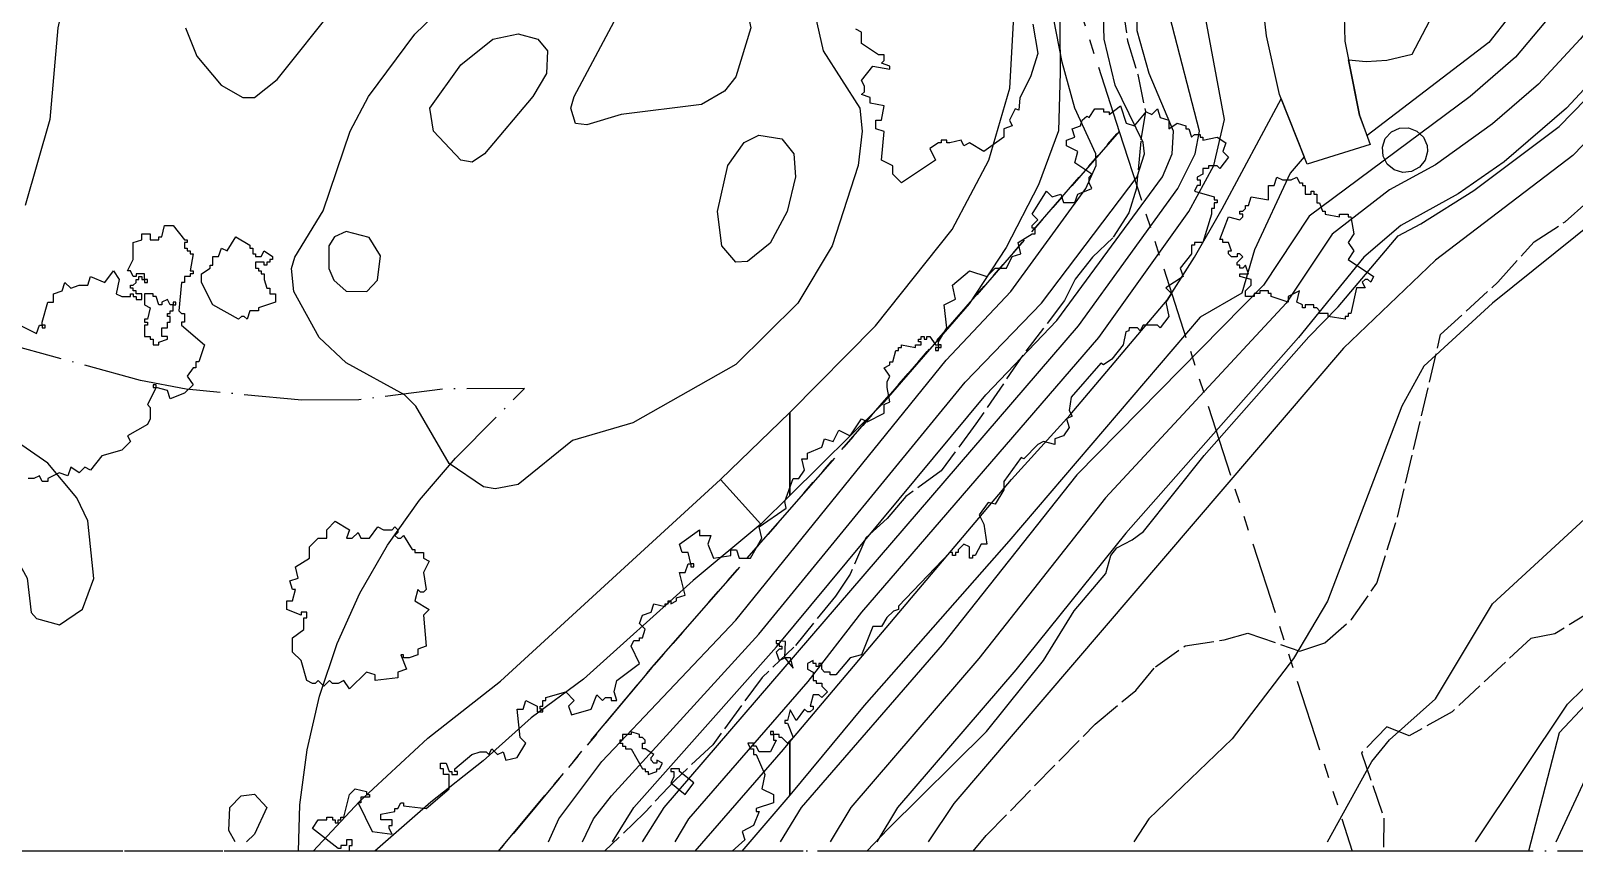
# Model space of a CAD drawing. Header units: metres. Extents: x -400 to 800, y -650 to 500.
# Drawn here: x 549.2 to 684.8, y -650 to -577.9 of the extents above; entities that cross this region are included whole.
import ezdxf

# ---------------------------------------------------------------- set-up
doc = ezdxf.new("R2010")
doc.units = ezdxf.units.M
doc.header["$LTSCALE"] = 2
for name, pattern in [('DASHDOT', [3.556, 2.54, -0.508, 0, -0.508]), ('DASHED', [1.524, 1.27, -0.254]), ('PHANTOM', [6.35, 3.175, -0.635, 0.635, -0.635, 0.635, -0.635])]:
    doc.linetypes.add(name, pattern=pattern)
for name, color, linetype in [('SITE-FLOOD-LIMIT', 5, 'DASHED'), ('SITE-PATH', 84, 'CONTINUOUS'), ('SITE-PROPERTY', 7, 'PHANTOM'), ('SITE-ROAD-GRAVEL', 32, 'CONTINUOUS'), ('SITE-ROAD-PAVED', 7, 'CONTINUOUS'), ('SITE-SETBACK-WATER', 1, 'DASHDOT'), ('SITE-TREE-CANOPY', 94, 'CONTINUOUS'), ('SITE-WATER-EDGE', 5, 'CONTINUOUS'), ('TOPO-CONTOUR-MAJOR', 8, 'CONTINUOUS'), ('TOPO-CONTOUR-MINOR', 9, 'CONTINUOUS')]:
    doc.layers.add(name, color=color, linetype=linetype)

msp = doc.modelspace()

# ---------------------------------------------------------------- linework, layer by layer
at = {"layer": 'SITE-FLOOD-LIMIT'}
for points in [[(645.09, -575.56), (645.55, -578.77), (646.46, -581.73), (647.12, -584.99), (646.71, -587.59), (646.35, -591.72), (645.68, -593.91), (644.26, -596.1), (642.48, -597.79), (640.95, -599.72), (640.03, -601.61), (636.36, -606.4), (632.23, -612.46), (629.18, -616.59), (626.07, -618.83), (624.44, -620.77), (622.56, -622.45), (621.18, -625.66), (619.9, -627.6), (616.24, -632.08), (613.44, -634.73), (609.1, -640.65), (605.79, -643.76), (603.09, -646.66), (599.58, -650), (477.58, -650)], [(686.52, -628.79), (683.1, -630.9), (680.99, -631.32), (674.07, -637.75), (670.31, -639.88), (668.35, -639.08), (666.13, -641.35), (668.08, -647.11), (668.05, -650), (631.98, -650), (633.13, -648.63), (642.72, -638.83), (646.29, -635.87), (648, -633.8), (650.63, -631.95), (654.04, -631.43), (656.13, -630.84), (660.71, -632.42), (662.88, -631.69), (665.24, -629.65), (667.47, -626.44), (669.29, -620.64), (673.07, -604.6), (678.11, -599.98), (681.29, -596.45), (684.02, -594.68), (691.14, -588.31)]]:
    msp.add_lwpolyline(points, dxfattribs=at)
at = {"layer": 'SITE-PATH'}
msp.add_lwpolyline([(685.84, -568.58), (682.7, -572.7), (679.15, -576.59), (677.3, -578.92), (666.6, -587.11), (665.93, -585.32), (664.96, -580.46), (666.53, -580.6), (668.35, -580.47), (670.56, -579.95), (672.09, -577.05), (676.04, -574.91), (677.01, -574.16), (684.31, -565.21), (694.8, -553.35)], dxfattribs=at)
for points in [[(659.86, -590.42), (656.7, -597.15), (655.6, -600.97), (651.95, -603.07), (635.12, -622.75), (622.42, -637.19), (615.87, -645.07), (615.87, -640.39), (635.35, -617.34), (640.52, -611.66), (649.03, -601.59), (651.45, -597.81), (653.88, -593.56), (659.05, -583.89), (661.08, -588.98)], [(578.05, -645.64), (584.07, -640.06), (590.44, -635.05), (609.78, -617.33), (613.34, -621.26), (607.37, -626.2), (597.76, -634.88), (593.14, -638.29), (588.93, -642.07), (584.32, -645.71), (579.42, -650), (573.98, -650)], [(615.31, -641.07), (615.87, -640.39), (615.87, -645.07), (611.66, -650), (607.56, -650)]]:
    msp.add_lwpolyline(points, close=True, dxfattribs=at)
at = {"layer": 'SITE-PROPERTY'}
msp.add_lwpolyline([(800, -23.13), (800, -257.7), (764.39, -360.02), (733.33, -449.51), (730.57, -456.85), (727.43, -464.03), (723.91, -471.03), (720.04, -477.85), (715.81, -484.46), (711.23, -490.83), (706.34, -496.95), (701.12, -502.81), (639.08, -569.01), (644.82, -586.74), (603.76, -633.86), (590.29, -650), (355.33, -650)], dxfattribs=at)
msp.add_lwpolyline([(603.76, -633.86), (644.82, -586.74), (665.31, -650), (590.29, -650)], close=True, dxfattribs=at)
at = {"layer": 'SITE-ROAD-GRAVEL'}
msp.add_lwpolyline([(639.58, -573.47), (639.63, -581.57), (639.49, -586.68), (637.72, -591.45), (634.88, -596.94), (631.63, -601.91), (623.94, -610.79), (615.88, -618.74), (615.89, -611.46), (623.41, -603.84), (630.14, -595.36), (633.36, -589.27), (635.21, -582.95), (635.99, -568.72)], dxfattribs=at)
msp.add_lwpolyline([(613.34, -621.26), (609.78, -617.33), (615.89, -611.46), (615.88, -618.74)], close=True, dxfattribs=at)
at = {"layer": 'SITE-ROAD-PAVED'}
msp.add_lwpolyline([(688.5, -539.7), (672.61, -558.47), (669.93, -562.28), (667.58, -565.99), (665.77, -570.15), (664.97, -573.32), (664.58, -576.58), (664.64, -578.8), (665.93, -585.32), (666.89, -587.89), (661.33, -589.61), (658.9, -583.49), (657.76, -578.34), (657.38, -574.98), (657.62, -572.27), (658.48, -568.64), (659.94, -564.68), (662.22, -560.28), (664.41, -556.5), (670.18, -549.78), (677.14, -542.39), (679.8, -538.64), (690.99, -525.52)], dxfattribs=at)
at = {"layer": 'SITE-SETBACK-WATER'}
msp.add_lwpolyline([(738.91, -650), (572.69, -650), (572.83, -645.92), (573.46, -641.1), (574.56, -636.37), (576.11, -631.76), (578.1, -627.33), (580.51, -623.11), (583.32, -619.15), (586.5, -615.47), (592.56, -609.33), (585.35, -609.39), (578, -610.33), (572.99, -610.38), (562.82, -609.39), (558.81, -608.64), (543.35, -604.41)], dxfattribs=at)
at = {"layer": 'SITE-TREE-CANOPY'}
for points in [[(637.24, -577.33), (637.67, -579.89), (637.03, -581.96), (636.08, -583.79), (635.99, -584.87), (635.68, -584.76), (635.18, -585.75), (635.43, -586.25), (634.68, -586.51), (634.68, -587.25), (632.93, -588.51), (631.68, -587.75), (631.18, -588.01), (630.93, -587.51), (629.93, -587.75), (629.68, -587.75), (629.68, -587.51), (629.18, -587.51), (629.18, -587.75), (628.93, -587.75), (628.18, -588.25), (628.68, -589.26), (625.68, -591.26), (624.93, -590.5), (624.93, -589.76), (623.93, -589.26), (624.18, -586.75), (623.43, -586.51), (623.43, -585.75), (623.93, -585.75), (624.18, -584.51), (622.93, -584.26), (622.93, -583.76), (622.18, -583.5), (622.43, -583.26), (622.43, -582.76), (622.18, -582.26), (623.18, -581), (624.68, -581.26), (624.68, -581), (623.93, -580.76), (624.18, -580.5), (624.18, -580.01), (623.68, -580.01), (622.18, -579.01), (622.18, -578.01), (621.68, -577.75)], [(547.68, -603.5), (549.68, -604.5), (549.93, -603.76), (550.18, -603.76), (550.18, -603.5), (550.68, -601.76), (551.18, -601.76), (551.18, -601.01), (551.93, -600.76), (552.18, -600.01), (552.68, -600.51), (553.43, -600.26), (554.18, -600.26), (554.43, -599.51), (555.68, -600.01), (556.43, -599.01), (556.93, -599.75), (556.68, -601.01), (557.18, -601.26), (557.93, -601.26), (557.93, -601.01), (558.18, -601.01), (558.18, -601.26), (558.43, -601.26), (558.43, -601.51), (558.93, -601.51), (558.93, -601.01), (558.43, -601.01), (558.43, -600.76), (558.18, -600.76), (558.18, -600.51), (557.93, -600.51), (557.93, -600.26), (558.18, -600.26), (558.43, -600.01), (558.43, -599.75), (558.68, -599.75), (558.68, -599.51), (558.93, -599.51), (558.93, -599.75), (559.18, -599.75), (559.18, -599.25), (558.43, -599.25), (558.43, -599.51), (558.18, -599.51), (557.93, -599.01), (557.68, -599.01), (558.18, -598.01), (558.18, -596.51), (558.93, -596.26), (558.93, -595.76), (559.68, -595.76), (559.68, -596.26), (560.43, -596.26), (560.43, -596.01), (560.68, -596.01), (560.93, -595.01), (561.68, -595.01), (562.68, -596.26), (562.93, -596.26), (562.93, -596.51), (562.68, -596.51), (562.68, -597.01), (562.93, -597.01), (562.93, -597.25), (563.18, -597.25), (563.18, -597.51), (563.43, -597.51), (563.18, -599.01), (563.43, -599.01), (563.43, -599.25), (563.18, -599.25), (563.18, -599.51), (562.68, -599.51), (562.68, -600.01), (562.43, -600.01), (562.18, -602.5), (562.43, -602.76), (562.68, -602.76), (562.68, -603.5), (562.43, -603.5), (562.43, -603.76), (564.43, -605.51), (563.93, -607.01), (563.68, -607.01), (563.68, -607.51), (563.43, -607.51), (562.93, -608.25), (563.43, -609.01), (562.68, -609.76), (561.43, -610.26), (561.18, -609.51), (560.18, -609.25), (559.43, -610.76), (559.68, -611.01), (559.68, -612), (559.43, -612.5), (557.68, -613.5), (557.93, -614), (557.18, -614.76), (555.43, -615.26), (554.43, -616.51), (553.93, -616.26), (553.43, -616.75), (552.68, -616.26), (552.43, -617.01), (551.68, -616.75), (550.68, -617.25), (550.68, -617.51), (550.18, -617.51), (549.93, -617.01), (549.43, -617.25), (548.93, -617.25)]]:
    msp.add_lwpolyline(points, dxfattribs=at)
for points in [[(614.43, -640), (614.43, -640.26), (614.68, -640.26), (614.18, -641.26), (613.18, -641.26), (612.93, -640.76), (612.68, -640.76), (612.68, -640.5), (612.18, -640.5), (612.43, -641), (612.68, -641), (612.68, -641.5), (612.93, -641.5), (613.68, -643.26), (613.43, -644.51), (614.43, -645.01), (614.43, -645.75), (612.93, -646.25), (612.93, -646.51), (613.18, -646.51), (612.68, -647.76), (611.68, -648.26), (611.93, -649.01), (610.8, -650), (577.18, -650), (577.18, -649.51), (577.43, -649.51), (577.43, -649.01), (576.93, -649.01), (576.93, -649.51), (576.43, -649.51), (576.43, -649.76), (576.18, -649.76), (573.93, -648.01), (574.43, -647.25), (575.18, -647.25), (575.18, -647.01), (575.68, -647.01), (575.68, -647.25), (575.93, -647.25), (575.93, -647.51), (576.18, -647.51), (576.18, -647.25), (576.43, -647.25), (576.43, -647.01), (576.68, -647.01), (577.18, -645.01), (577.68, -644.51), (578.68, -644.76), (578.68, -645.01), (578.93, -645.01), (578.93, -645.25), (578.18, -645.25), (578.18, -645.75), (577.93, -645.75), (579.18, -648.26), (580.93, -648.51), (580.68, -648.01), (580.68, -647.75), (580.93, -647.75), (580.93, -647.25), (579.93, -647.25), (579.93, -646.75), (581.18, -646.51), (581.18, -646.25), (581.43, -646.25), (581.68, -645.75), (581.93, -645.75), (581.93, -646.01), (583.93, -646.25), (585.93, -644.51), (585.93, -643.26), (585.43, -643.26), (585.43, -642.76), (585.18, -642.76), (585.18, -642.26), (585.68, -642.26), (585.93, -643), (586.18, -643), (586.18, -643.26), (586.68, -643.26), (586.68, -643), (586.43, -643), (586.43, -642.76), (587.93, -641.5), (588.68, -641.26), (589.18, -641.26), (589.43, -641.5), (589.68, -641), (590.18, -641.5), (590.68, -641.26), (590.93, -642), (591.93, -641.76), (592.68, -640.5), (592.18, -640), (591.93, -637.51), (592.43, -637.51), (592.68, -636.75), (593.68, -637.25), (593.68, -637.75), (594.18, -637.75), (594.18, -637.51), (593.93, -637.51), (593.93, -637.25), (594.18, -637.25), (594.18, -636.75), (594.43, -636.75), (594.43, -636.51), (596.18, -636.01), (596.93, -636.75), (596.43, -637.25), (596.68, -638.01), (598.43, -637.51), (598.93, -636.25), (599.43, -636.75), (599.68, -636.51), (600.18, -636.51), (600.18, -636.75), (600.68, -636.75), (600.43, -636.01), (600.68, -635.01), (602.68, -633.51), (601.93, -632), (602.18, -631.5), (602.68, -631.5), (602.68, -631.26), (602.93, -631.26), (603.18, -630.5), (602.68, -630), (602.93, -629.26), (603.68, -629.01), (603.93, -628.26), (604.93, -628.51), (604.93, -628.26), (605.18, -628.26), (605.18, -628.01), (605.43, -628.01), (605.43, -628.26), (605.93, -628.01), (605.93, -627.75), (606.68, -627.51), (606.18, -625.51), (606.68, -625.51), (606.93, -624.76), (607.18, -624.76), (606.93, -623.76), (606.43, -623.76), (606.18, -623.01), (607.93, -621.76), (607.93, -622.26), (608.93, -622.26), (608.68, -623.01), (609.18, -624.26), (610.68, -624.01), (610.68, -623.51), (611.18, -623.51), (611.43, -624.26), (612.43, -624.26), (613.43, -622.5), (613.18, -621.5), (615.55, -619.85), (615.43, -619.26), (616.18, -617.25), (616.68, -617.25), (617.18, -616.51), (616.93, -615.51), (617.43, -615.51), (617.43, -615.01), (618.68, -614.51), (618.93, -613.76), (619.68, -614.01), (620.18, -613.01), (621.18, -613.51), (622.18, -612), (622.68, -612.26), (624.18, -611.5), (624.18, -610.76), (624.68, -610.5), (624.43, -609.26), (624.43, -608.76), (624.68, -608.26), (624.18, -607.51), (624.68, -607.25), (624.68, -607.01), (624.93, -607.01), (625.18, -606.01), (625.43, -606.01), (625.43, -605.75), (625.68, -605.75), (625.68, -605.51), (626.93, -605.75), (626.93, -605.51), (627.43, -605.51), (627.43, -605.25), (627.18, -605.25), (627.18, -605.01), (627.43, -605.01), (627.43, -604.76), (627.68, -604.76), (627.68, -605.01), (627.93, -605.01), (627.93, -604.76), (628.18, -604.76), (628.68, -605.51), (628.93, -605.51), (628.93, -605.25), (629.68, -604.01), (629.43, -602), (630.43, -601.5), (630.18, -600.26), (631.68, -599.01), (633.18, -599.51), (633.93, -598.76), (634.93, -598.76), (635.43, -597.75), (636.18, -597.51), (635.93, -596.51), (637.18, -595.75), (637.43, -595.75), (637.43, -595.25), (637.18, -595.25), (637.18, -595.01), (637.68, -594.51), (637.18, -594.01), (638.43, -592), (638.93, -592.5), (639.68, -592.26), (639.93, -593), (640.93, -593), (641.18, -592.26), (642.43, -591.76), (642.18, -591.26), (642.18, -590.76), (642.43, -590.5), (640.93, -589.51), (641.18, -588.51), (640.18, -588.01), (640.18, -587.51), (640.93, -587.25), (640.68, -586.51), (641.43, -586.25), (641.56, -585.75), (641.97, -585.4), (642.18, -585.51), (642.68, -584.76), (643.43, -584.76), (643.43, -585.01), (643.93, -585.01), (643.93, -585.25), (644.93, -584.51), (645.43, -586.01), (646.18, -586.25), (647.18, -585.01), (647.68, -585.25), (648.18, -584.76), (648.43, -585.51), (649.18, -585.75), (649.18, -586.51), (649.93, -586.01), (650.68, -586.25), (650.68, -586.51), (650.93, -586.51), (651.18, -587.25), (651.43, -587.01), (651.93, -587.01), (651.93, -587.25), (652.18, -587.25), (652.18, -587.51), (653.43, -587.25), (654.18, -587.75), (653.93, -588.51), (654.43, -589.01), (653.68, -590), (653.43, -589.76), (652.68, -589.76), (652.68, -590), (652.18, -590), (652.18, -590.5), (651.68, -590.76), (651.68, -591), (651.93, -591), (651.93, -591.5), (651.68, -591.5), (651.43, -592), (653.18, -592.5), (653.18, -592.76), (653.43, -592.76), (653.43, -593.01), (653.18, -593.01), (653.18, -593.51), (652.93, -593.51), (652.93, -594.01), (652.18, -596.51), (651.43, -596.51), (651.43, -596.75), (651.18, -596.75), (651.18, -597.51), (650.18, -598.76), (650.43, -599.51), (648.93, -600.5), (649.43, -601), (648.93, -601.76), (649.18, -603.01), (648.43, -604.01), (648.18, -603.76), (646.93, -603.76), (646.68, -604.26), (646.43, -604.01), (645.7, -604.01), (645.68, -604.26), (645.41, -604.37), (645.18, -605.51), (644.18, -606.75), (643.43, -607.25), (643.2, -607.11), (640.59, -610.1), (640.43, -611.26), (640.68, -611.76), (640.18, -612), (640.43, -612.76), (639.93, -613.51), (639.18, -613.76), (639.18, -614.26), (638.18, -614.01), (637.68, -614.26), (636.43, -615.51), (636.21, -615.4), (634.68, -617.51), (634.68, -618.26), (633.93, -619.5), (633.32, -619.36), (632.52, -620.44), (632.93, -621.26), (633.18, -623.01), (632.68, -623.01), (632.18, -624.01), (631.93, -624.01), (631.93, -624.26), (631.68, -624.26), (631.68, -623.26), (631.18, -623.01), (630.68, -623.51), (630.68, -623.76), (630.43, -623.76), (630.43, -624.01), (630.18, -624.01), (630.18, -623.76), (629.94, -623.76), (625.43, -628.47), (625.43, -628.76), (624.98, -628.91), (624.41, -629.46), (623.93, -630.26), (623.18, -630.26), (622.18, -632.76), (621.18, -633.01), (619.93, -634.51), (619.43, -634.51), (619.43, -634.26), (618.93, -634.26), (618.68, -634.01), (618.68, -633.51), (618.43, -633.51), (618.43, -633.76), (618.18, -633.76), (618.18, -633.51), (617.93, -633.51), (617.93, -633.26), (617.43, -633.51), (617.43, -634.01), (617.93, -634.26), (617.93, -635.01), (618.18, -635.01), (618.18, -635.25), (618.68, -635.25), (618.68, -635.51), (619.18, -636.01), (618.68, -636.51), (618.43, -636.25), (617.93, -636.25), (617.68, -637.25), (617.93, -637.25), (617.93, -637.51), (617.68, -637.76), (617.43, -637.76), (617.18, -637.51), (616.43, -638.51), (615.9, -637.59), (615.68, -638.51), (615.43, -638.51), (615.43, -638.76), (615.68, -638.76), (616.18, -640), (615.68, -640.5), (615.18, -640), (614.93, -640), (614.93, -639.76), (614.43, -639.76)], [(671.91, -588.51), (671.71, -589.27), (671.22, -589.89), (670.52, -590.28), (669.74, -590.36), (668.98, -590.12), (668.37, -589.62), (668.01, -588.91), (667.95, -588.12), (668.21, -587.38), (668.75, -586.79), (669.46, -586.45), (670.26, -586.42), (670.99, -586.71), (671.57, -587.25), (671.88, -587.99)], [(660.68, -591.26), (660.93, -591.26), (660.93, -591.5), (661.18, -591.5), (661.18, -592.26), (661.68, -592.26), (661.68, -592), (661.93, -592), (661.93, -592.26), (662.18, -592.26), (662.18, -593.01), (662.43, -593.01), (662.68, -593.76), (662.93, -593.76), (662.93, -594.01), (664.18, -594.26), (664.18, -594.01), (664.93, -594.01), (664.93, -594.26), (665.18, -594.26), (665.43, -595.75), (664.93, -596.51), (665.43, -597.25), (664.93, -598.01), (667.18, -599.5), (666.93, -600), (666.68, -599.76), (666.43, -599.76), (666.18, -600), (666.43, -600.5), (665.68, -600.5), (665.18, -602.76), (664.93, -602.76), (664.93, -603.01), (664.68, -603.01), (664.68, -603.26), (663.18, -603.01), (663.18, -602.76), (662.43, -602.76), (662.43, -602.51), (662.18, -602.26), (661.93, -602.26), (661.93, -602), (661.18, -602), (661.18, -602.26), (660.93, -602.26), (660.93, -602), (660.43, -601.76), (660.68, -600.76), (659.68, -601.26), (659.68, -601.76), (658.18, -601.26), (658.18, -601), (657.93, -601), (657.93, -600.76), (657.18, -600.76), (657.18, -601), (656.68, -601), (656.68, -601.26), (655.93, -601.26), (655.93, -600.76), (656.43, -600.26), (656.43, -599.76), (655.43, -599.5), (655.43, -599.26), (656.18, -599.26), (655.93, -598.51), (655.68, -598.76), (655.43, -598.76), (655.43, -598.51), (655.18, -598.51), (655.18, -598.26), (655.68, -597.76), (655.43, -597.51), (655.18, -597.51), (655.18, -597.76), (654.68, -597.76), (654.43, -597.51), (654.43, -597.25), (654.68, -597.25), (654.43, -596.51), (653.93, -596.51), (653.93, -596.25), (653.68, -596.25), (654.43, -594.26), (655.43, -594.51), (655.68, -594.26), (655.68, -594.01), (655.43, -594.01), (655.43, -593.76), (655.68, -593.76), (655.93, -593.51), (655.93, -593.26), (656.18, -593.26), (656.43, -592.5), (657.93, -592.76), (657.93, -591.5), (658.43, -591.5), (658.68, -590.76), (659.18, -591), (659.93, -591), (660.43, -590.76)], [(568.43, -597.01), (568.68, -597.01), (568.68, -597.51), (568.93, -597.51), (568.93, -597.75), (569.43, -597.75), (569.68, -597.25), (570.43, -597.75), (570.43, -598.01), (570.18, -598.01), (570.18, -598.25), (569.93, -598.25), (569.93, -598.51), (569.68, -598.51), (569.68, -598.25), (568.93, -598.25), (568.93, -598.75), (569.18, -598.75), (569.18, -599.01), (569.43, -599.01), (569.43, -599.25), (569.68, -599.25), (569.68, -599.76), (569.93, -600.51), (570.18, -600.51), (570.18, -601.01), (570.68, -601.01), (570.68, -601.76), (569.18, -602.26), (569.18, -602.5), (568.43, -602.5), (568.18, -603.26), (567.93, -603), (567.68, -603), (567.43, -603.26), (565.18, -602), (564.18, -600.01), (564.18, -599.25), (564.93, -598.75), (564.93, -598.51), (565.18, -598.51), (565.18, -597.75), (565.68, -597.75), (565.93, -597.01), (566.43, -597.25), (567.18, -596.01), (568.43, -596.75)], [(559.18, -600.01), (559.43, -600.01), (559.43, -599.75), (559.18, -599.75)], [(561.43, -602), (561.18, -601.51), (560.68, -601.76), (560.68, -602), (560.43, -602), (560.18, -601.26), (559.93, -601.26), (559.93, -601.01), (559.18, -601.01), (559.18, -602), (559.68, -602.26), (559.43, -603.26), (559.18, -603.26), (559.18, -603.5), (559.43, -603.5), (559.43, -603.76), (559.18, -603.76), (559.18, -604.76), (559.68, -604.76), (559.68, -605.01), (559.93, -605.01), (559.93, -605.51), (560.43, -605.51), (560.43, -605.26), (561.18, -605.01), (561.18, -604.76), (560.68, -604.76), (560.68, -604), (561.18, -604), (561.18, -603.5), (561.43, -603.5), (561.43, -603), (561.18, -603), (561.18, -602.76), (561.43, -602.76), (561.43, -602.5), (561.68, -602.5), (561.68, -602)], [(561.93, -602), (561.93, -601.76), (561.68, -601.76), (561.68, -602)], [(550.18, -604), (550.43, -604), (550.43, -603.76), (550.18, -603.76)], [(628.68, -605.75), (628.68, -606.01), (628.93, -606.01), (628.93, -605.75)], [(628.93, -605.75), (629.18, -605.75), (629.18, -605.51), (628.93, -605.51)], [(560.18, -609.01), (559.93, -609.01), (559.93, -609.25), (560.18, -609.25)], [(576.93, -622.5), (577.43, -622.5), (577.93, -622), (578.18, -622.5), (578.93, -622.5), (579.68, -621.5), (580.18, -621.76), (580.93, -621.76), (581.18, -621.5), (581.43, -621.76), (581.43, -622), (581.18, -622.26), (581.43, -622.5), (581.68, -622.5), (581.93, -622.26), (582.68, -623.5), (582.93, -623.5), (582.93, -623.76), (583.68, -623.76), (583.68, -624.26), (584.18, -624.51), (583.68, -625.51), (583.93, -627.01), (583.68, -627.25), (583.43, -627.25), (583.18, -627.01), (582.93, -628.01), (584.18, -628.76), (583.68, -629.26), (583.93, -632), (583.18, -632.26), (583.18, -632.76), (582.43, -633), (581.93, -633), (581.93, -632.76), (581.68, -632.76), (582.18, -634.01), (581.43, -634.26), (581.43, -634.76), (579.43, -635.01), (579.43, -634.51), (578.68, -634.26), (577.18, -635.75), (576.68, -635.01), (576.18, -635.26), (575.68, -635.26), (575.43, -635.01), (574.93, -635.51), (574.43, -635.01), (574.18, -635.26), (573.93, -635.26), (573.43, -635.01), (572.93, -633.26), (572.18, -632.5), (572.18, -631.26), (573.18, -630.51), (573.18, -629.51), (573.43, -629.51), (573.43, -629.01), (572.93, -629.01), (572.93, -629.26), (571.68, -628.75), (571.68, -628.01), (572.18, -628.01), (572.43, -627.01), (572.18, -627.01), (571.93, -626.25), (572.68, -626.01), (572.43, -625.01), (573.68, -624.26), (573.68, -623.26), (574.43, -622.5), (575.18, -622.5), (575.18, -621.76), (575.93, -621), (577.18, -621.76)], [(607.18, -625.01), (607.43, -625.01), (607.43, -624.76), (607.18, -624.76)], [(615.5, -631.57), (614.68, -631.5), (614.68, -631.76), (614.93, -631.76), (614.93, -632), (615.18, -632), (615.18, -632.26), (614.93, -632.26), (614.68, -632.5), (614.93, -633.26), (615.43, -633.01)], [(615.88, -633.56), (616.16, -633.92), (615.93, -633.01), (615.43, -633.01)], [(600.93, -640.5), (601.18, -640.5), (601.18, -640.76), (601.43, -640.76), (601.43, -641), (601.93, -641), (602.93, -642.76), (603.18, -642.76), (603.18, -643.01), (603.43, -643.01), (603.43, -643.26), (604.18, -643.01), (604.18, -642.76), (604.43, -642.76), (604.68, -642.26), (604.18, -642), (604.18, -642.26), (603.93, -642.26), (603.68, -642), (603.68, -641.76), (603.93, -641.5), (603.18, -641), (602.93, -641), (602.93, -640.5), (603.18, -640.5), (603.18, -640.26), (602.93, -640), (602.68, -640), (602.68, -639.76), (601.93, -639.51), (601.93, -639.76), (601.18, -639.76), (601.18, -640.26), (600.93, -640.26)], [(614.43, -639.5), (614.18, -639.5), (614.18, -639.76), (614.43, -639.76)], [(605.43, -643.01), (605.68, -643.01), (605.68, -643.51), (605.43, -644.01), (606.68, -645.01), (607.43, -644.01), (606.18, -643.01), (606.18, -642.76), (605.43, -642.76)]]:
    msp.add_lwpolyline(points, close=True, dxfattribs=at)
at = {"layer": 'SITE-WATER-EDGE'}
msp.add_lwpolyline([(685.79, -637.14), (683.49, -639.6), (680.78, -650), (622.66, -650), (624.53, -648.04), (633.16, -639.5), (638.17, -633.24), (640.88, -628.89), (643.64, -625.61), (644.08, -624.02), (644.61, -623.33), (645.95, -622.64), (646.96, -621.92), (652.28, -615.23), (661.5, -604.81), (664.08, -602.15), (669.34, -595.92), (671.34, -594.86), (675.99, -591.93), (683.49, -586.3), (688.17, -581.51)], dxfattribs=at)
at = {"layer": 'TOPO-CONTOUR-MAJOR'}
for points in [[(799.57, -451.14), (797.55, -453.85), (793.92, -460.76), (790.83, -469.83), (789.07, -472.85), (779.89, -479.91), (765.31, -486.31), (760.27, -492.11), (752.21, -498.29), (740.91, -508.12), (737.09, -512.49), (726.95, -527.26), (712.91, -545.53), (685.34, -578.65), (681.67, -582.6), (677.64, -586.08), (672.61, -589.67), (668.58, -591.89), (663.54, -595.79), (659.49, -601.83), (643.62, -618.96), (632.48, -633.06), (621.23, -646.16), (619.42, -649.18)], [(602.92, -649.18), (604.83, -646.16), (641.26, -603.84), (649.98, -591.75), (651.5, -588.73), (651.89, -586.71), (649.27, -576.64), (649.36, -569.58), (650.14, -566.56), (651.83, -562.53), (655.84, -556.48), (659.72, -552.45), (667.57, -545.51), (675.63, -539.23), (680.67, -536.07), (682.68, -535.19), (684.02, -535.32), (684.73, -536.33), (685.7, -541.37)]]:
    msp.add_lwpolyline(points, dxfattribs=at)
at = {"layer": 'TOPO-CONTOUR-MINOR'}
for points in [[(799.57, -477.41), (795.53, -480.63), (784.45, -484.16), (775.38, -489.98), (772.18, -493), (767.81, -500.06), (766.31, -501.54), (764.3, -502.49), (759.26, -503.21), (757.25, -503.85), (754.22, -505.85), (749.3, -510.13), (729.03, -534.96), (717.13, -550.44), (690.67, -582.68), (684.7, -588.87), (672.61, -598.06), (664.54, -605.79), (630.29, -645.81), (628.04, -649.18)], [(676.14, -649.18), (684.23, -637.09), (689.74, -631.68), (694.29, -623.99), (704.85, -608.44), (712.56, -593.77), (723.74, -574.62), (732.68, -561.52), (739.84, -552.45), (742.13, -549.99), (748.88, -544.39), (757.25, -534.1), (760.27, -532.35), (766.31, -530.42), (776.1, -523.23), (783.22, -516.18), (785.79, -512.15), (787.47, -511.23), (792.51, -510.22), (799.57, -506.76)], [(683.22, -649.18), (687.9, -639.11), (692.7, -634.07), (695.4, -628.02), (708.88, -606.9), (715.19, -594.77), (723.99, -579.38), (739.11, -557.06), (744.15, -552.01), (748.53, -550.44), (751.2, -548.75), (756.2, -542.38), (758.35, -540.36), (771.35, -530.9), (777.4, -528.12), (780.81, -525.25), (785.02, -520.21), (790.5, -515.59), (796.54, -511.75), (799.57, -510.42)], [(597.67, -649.18), (598.64, -647.17), (600.21, -645.15), (613.16, -630.92), (631.29, -608.77), (638, -601.83), (646.4, -590.74), (647.04, -588.73), (646.94, -587.72), (644.48, -582.68), (643.49, -578.65), (643.26, -570.59), (643.9, -566.56), (645.62, -561.52), (647.07, -558.5), (649.43, -554.97), (657.49, -547.18), (679.99, -529.28), (694.81, -514.16)], [(600.29, -649.18), (602.16, -646.16), (614.72, -632.05), (633.09, -609.89), (639.35, -603.37), (648.63, -590.74), (649.49, -588.73), (649.59, -586.71), (647.47, -581.67), (646.41, -577.9), (646.43, -569.58), (647.4, -565.55), (649.05, -561.52), (653.03, -555.48), (659.11, -549.43), (681.25, -531.29), (692.76, -520.12)], [(605.79, -649.18), (606.99, -647.17), (617.49, -635.08), (622.22, -628.99), (643.04, -604.85), (650.95, -593.77), (653.13, -589.74), (654.07, -585.7), (652.21, -575.63), (652.42, -569.58), (654.47, -564.08), (657.49, -559.44), (661.52, -555.64), (663.54, -554.39), (664.54, -554.03), (665.55, -554.2), (667.98, -562.53), (668.58, -563.37), (669.37, -563.54), (670.59, -563.06), (695.78, -540.09)], [(709.77, -544.39), (679.66, -580.21), (675.66, -583.69), (661.52, -594.2), (657.49, -600.27), (641.1, -616.94), (629.28, -631.88), (616.88, -646.16), (615.04, -649.18)], [(541.62, -567.78), (550.98, -571.6), (552.18, -572.61), (552.44, -573.61), (551.54, -577.64), (550.84, -585.7), (548.67, -593.26)], [(594.66, -649.18), (595.57, -647.17), (599.35, -642.13), (611.14, -629.69), (629.61, -606.86), (635.31, -600.82), (641.88, -591.75), (642.81, -589.74), (642.78, -588.73), (640.92, -584.7), (639.8, -580.67), (637.86, -570.59)], [(616.99, -571.6), (618.82, -579.66), (622.02, -584.7), (622.25, -586.71), (621.87, -589.74), (619.61, -596.79), (616.57, -601.83), (611.14, -607.23), (602.07, -612.36), (596.78, -613.92), (592, -617.78), (589.98, -618.17), (588.97, -617.98), (585.95, -615.93), (583.02, -610.9), (582.02, -609.89), (576.88, -607.07), (574.52, -604.85), (572.28, -600.82), (572.08, -598.8), (572.38, -597.8), (574.87, -593.72), (577.23, -586.71), (578.85, -583.69), (582.93, -578.2), (586.96, -574.26)], [(562.78, -577.64), (563.78, -580.13), (565.9, -582.68), (567.81, -583.77), (568.82, -583.77), (570.84, -582.19), (576.07, -575.63)], [(688.73, -579.75), (684.13, -584.7), (678.65, -589.42), (674.62, -592.24), (669.58, -595.01), (666.32, -597.8), (660.58, -604.85), (645.4, -622.04), (635.75, -634.07), (625.34, -646.16), (623.52, -649.18)], [(686.71, -594.55), (677.63, -601.83), (671.6, -607.38), (669.67, -610.9), (663.12, -628.02), (660.15, -633.06), (654.75, -640.12), (647.43, -647.17), (646.1, -649.18)], [(663.12, -649.18), (667.02, -642.13), (668.58, -640.23), (672.61, -636.62), (677.64, -628.27), (685.7, -620.82)], [(567.13, -649.18), (566.59, -648.18), (566.67, -646.16), (567.65, -645.15), (568.82, -644.99), (569.91, -646.16), (568.82, -648.52), (568.14, -649.18)]]:
    msp.add_lwpolyline(points, dxfattribs=at)
for points in [[(605.29, -572.61), (607.11, -572.18), (609.13, -572.39), (611.1, -573.61), (611.81, -574.62), (612.44, -577.64), (611.14, -581.95), (610.13, -583.21), (608.12, -584.39), (601.07, -585.25), (598.04, -586.16), (597.03, -586.04), (596.63, -584.7), (596.94, -583.69), (600.68, -576.64), (603.08, -573.92)], [(589.78, -578.65), (592, -578.17), (593.74, -578.65), (594.57, -579.66), (594.5, -581.67), (593.3, -583.69), (589.05, -588.73), (587.97, -589.44), (586.96, -589.26), (584.57, -586.71), (584.24, -584.7), (586.96, -580.9)], [(611.86, -587.72), (613.16, -587.08), (615.17, -587.4), (616.23, -588.73), (616.38, -590.74), (615.63, -593.77), (614.16, -596.57), (612.15, -598.18), (611.14, -598.24), (609.91, -596.79), (609.52, -593.77), (610.44, -589.74)], [(576.88, -595.54), (575.87, -596.02), (575.36, -596.79), (575.37, -598.8), (575.81, -599.81), (576.88, -600.8), (578.72, -600.82), (579.63, -599.81), (579.91, -597.68), (578.9, -596.07)], [(531.54, -608.74), (530.8, -609.89), (531.29, -610.9), (534.24, -613.92), (547.73, -623.99), (548.87, -626.01), (549.22, -629.03), (549.68, -629.54), (551.69, -630.1), (553.71, -628.74), (554.71, -626.04), (554.19, -620.97), (553.21, -618.96), (550.68, -615.89), (543.4, -610.9), (539.3, -608.88), (535.57, -608.05)]]:
    msp.add_lwpolyline(points, close=True, dxfattribs=at)

doc.saveas('drawing.dxf')
